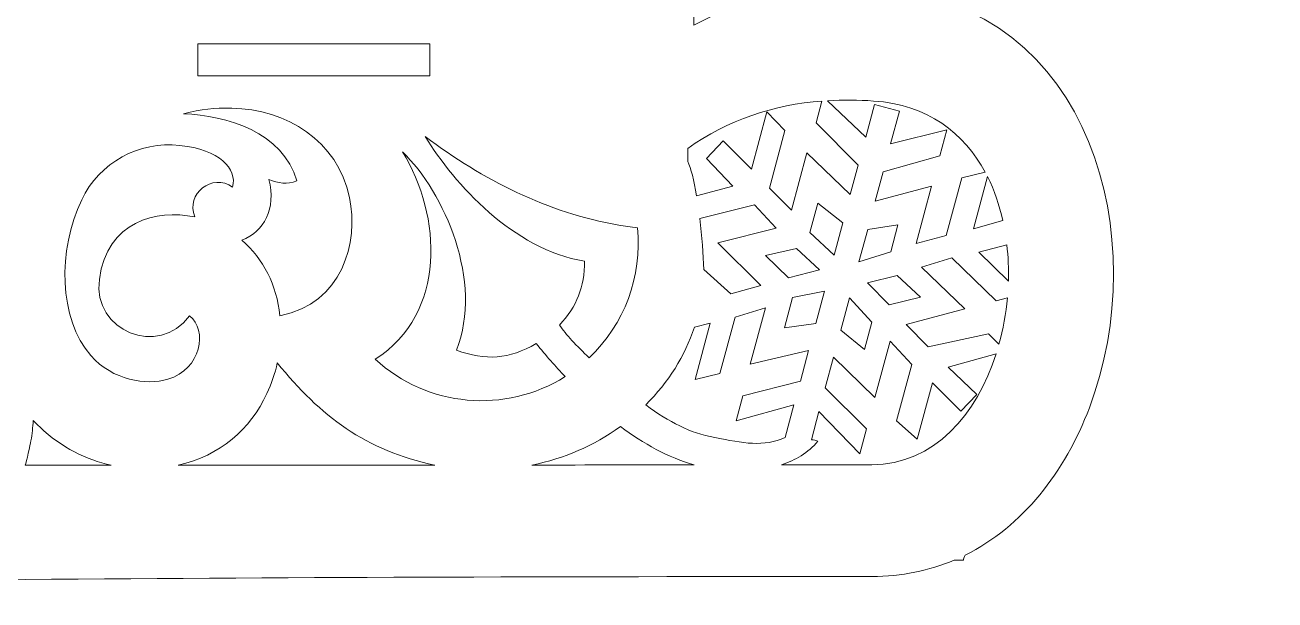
# Model space of a CAD drawing. Header units: centimetres. Extents: x -58 to 67, y -35 to 41.
# Drawn here: x 41.71 to 65.02, y -35.48 to -24.76 of the extents above; entities that cross this region are included whole.
import ezdxf

# ---------------------------------------------------------------- set-up
doc = ezdxf.new("R2010")
doc.units = ezdxf.units.CM
doc.header["$MEASUREMENT"] = 0
doc.layers.add('layer 1', color=7, linetype='Continuous')

msp = doc.modelspace()

# ---------------------------------------------------------------- linework, layer by layer
at = {"layer": 'layer 1', "color": 142, "lineweight": 9}
for points, knots in [([(5.43129, -12.08529), (5.43129, -12.08529), (5.43129, -12.94904), (5.43129, -12.94904), (5.43129, -12.94904), (4.04883, -14.26487), (3.24731, -15.58398), (2.91299, -16.99437), (2.91299, -16.99437), (2.4477, -18.95741), (2.90592, -20.98047), (3.97769, -23.32734), (3.97769, -23.32734), (4.09787, -23.59049), (4.18625, -23.834), (4.24671, -24.05844), (4.24671, -24.05844), (4.24671, -24.05844), (3.93897, -24.45935), (3.93897, -24.45935), (3.93897, -24.45935), (3.93897, -24.45935), (3.58428, -24.51251), (3.58428, -24.51251), (3.58428, -24.51251), (3.58428, -24.51251), (3.91095, -24.0707), (3.91095, -24.0707), (3.91095, -24.0707), (3.91095, -24.0707), (3.76946, -23.9568), (3.76946, -23.9568), (3.76946, -23.9568), (3.76946, -23.9568), (3.32888, -24.54009), (3.32888, -24.54009), (3.32888, -24.54009), (3.27309, -24.4058), (3.25028, -24.32603), (3.07554, -24.21363), (3.07554, -24.21363), (3.07554, -24.21363), (3.74495, -23.93559), (3.74495, -23.93559), (3.74495, -23.93559), (3.74495, -23.93559), (3.67821, -23.77493), (3.67821, -23.77493), (3.67821, -23.77493), (3.67821, -23.77493), (3.17339, -23.97677), (3.17339, -23.97677), (3.17339, -23.97677), (3.17339, -23.97677), (3.31427, -23.6357), (3.31427, -23.6357), (3.31427, -23.6357), (3.31427, -23.6357), (3.82301, -23.42438), (3.82301, -23.42438), (3.82301, -23.42438), (3.82301, -23.42438), (3.74289, -23.26928), (3.74289, -23.26928), (3.74289, -23.26928), (3.74289, -23.26928), (3.4121, -23.39885), (3.4121, -23.39885), (3.4121, -23.39885), (3.4121, -23.39885), (3.52169, -23.13354), (3.52169, -23.13354), (3.52169, -23.13354), (3.52169, -23.13354), (3.36062, -23.06702), (3.36062, -23.06702), (3.36062, -23.06702), (3.36062, -23.06702), (3.25103, -23.33229), (3.25103, -23.33229), (3.25103, -23.33229), (3.25103, -23.33229), (3.10809, -23.00708), (3.10809, -23.00708), (3.10809, -23.00708), (3.10809, -23.00708), (2.94188, -23.06042), (2.94188, -23.06042), (2.94188, -23.06042), (2.94188, -23.06042), (3.1532, -23.56916), (3.1532, -23.56916), (3.1532, -23.56916), (3.1532, -23.56916), (3.01232, -23.91024), (3.01232, -23.91024), (3.01232, -23.91024), (3.01232, -23.91024), (2.79708, -23.41098), (2.79708, -23.41098), (2.79708, -23.41098), (2.79708, -23.41098), (2.63643, -23.4777), (2.63643, -23.4777), (2.63643, -23.4777), (2.63643, -23.4777), (2.91447, -24.14711), (2.91447, -24.14711), (2.91447, -24.14711), (2.91447, -24.14711), (2.88213, -24.14484), (2.88213, -24.14484), (2.88213, -24.14484), (2.7543, -24.11423), (2.62845, -24.13248), (2.5046, -24.19964), (2.5046, -24.19964), (2.5046, -24.19964), (2.59461, -23.47152), (2.59461, -23.47152), (2.59461, -23.47152), (2.59461, -23.47152), (2.41398, -23.45237), (2.41398, -23.45237), (2.41398, -23.45237), (2.41398, -23.45237), (2.34311, -23.99984), (2.34311, -23.99984), (2.34311, -23.99984), (2.34311, -23.99984), (2.11985, -23.70797), (2.11985, -23.70797), (2.11985, -23.70797), (2.11985, -23.70797), (2.20019, -23.16443), (2.20019, -23.16443), (2.20019, -23.16443), (2.20019, -23.16443), (2.02346, -23.13579), (2.02346, -23.13579), (2.02346, -23.13579), (2.02346, -23.13579), (1.97177, -23.50263), (1.97177, -23.50263), (1.97177, -23.50263), (1.97177, -23.50263), (1.7897, -23.27214), (1.7897, -23.27214), (1.7897, -23.27214), (1.7897, -23.27214), (1.65519, -23.38295), (1.65519, -23.38295), (1.65519, -23.38295), (1.65519, -23.38295), (1.82778, -23.60951), (1.82778, -23.60951), (1.82778, -23.60951), (1.82778, -23.60951), (1.46096, -23.55783), (1.46096, -23.55783), (1.46096, -23.55783), (1.46096, -23.55783), (1.45128, -23.74236), (1.45128, -23.74236), (1.45128, -23.74236), (1.45128, -23.74236), (1.97588, -23.81486), (1.97588, -23.81486), (1.97588, -23.81486), (1.97588, -23.81486), (2.21253, -24.10118), (2.21253, -24.10118), (2.21253, -24.10118), (2.21253, -24.10118), (1.66118, -24.03978), (1.66118, -24.03978), (1.66118, -24.03978), (1.66118, -24.03978), (1.64591, -24.21095), (1.64591, -24.21095), (1.64591, -24.21095), (1.64591, -24.21095), (2.36063, -24.30651), (2.36063, -24.30651), (2.36063, -24.30651), (2.33448, -24.36977), (2.27367, -24.38355), (2.24447, -24.48036), (2.24447, -24.48036), (2.24447, -24.48036), (2.20409, -24.6855), (2.20409, -24.6855), (2.20409, -24.6855), (2.20409, -24.6855), (1.63026, -24.24885), (1.63026, -24.24885), (1.63026, -24.24885), (1.63026, -24.24885), (1.51637, -24.39035), (1.51637, -24.39035), (1.51637, -24.39035), (1.51637, -24.39035), (1.95425, -24.72648), (1.95425, -24.72648), (1.95425, -24.72648), (1.95425, -24.72648), (1.58063, -24.7718), (1.58063, -24.7718), (1.58063, -24.7718), (1.58063, -24.7718), (1.16169, -24.44348), (1.16169, -24.44348), (1.16169, -24.44348), (1.16169, -24.44348), (1.0383, -24.58106), (1.0383, -24.58106), (1.0383, -24.58106), (1.0383, -24.58106), (1.33077, -24.81278), (1.33077, -24.81278), (1.33077, -24.81278), (1.33077, -24.81278), (1.05251, -24.84201), (1.05251, -24.84201), (1.05251, -24.84201), (1.05251, -24.84201), (1.06571, -25.02492), (1.06571, -25.02492), (1.06571, -25.02492), (1.06571, -25.02492), (1.35735, -24.99014), (1.35735, -24.99014), (1.35735, -24.99014), (1.35735, -24.99014), (1.13901, -25.27703), (1.13901, -25.27703), (1.13901, -25.27703), (1.13901, -25.27703), (1.28444, -25.38146), (1.28444, -25.38146), (1.28444, -25.38146), (1.28444, -25.38146), (1.60718, -24.94913), (1.60718, -24.94913), (1.60718, -24.94913), (1.60718, -24.94913), (1.97133, -24.89991), (1.97133, -24.89991), (1.97133, -24.89991), (1.97133, -24.89991), (1.63521, -25.33779), (1.63521, -25.33779), (1.63521, -25.33779), (1.63521, -25.33779), (1.78061, -25.44222), (1.78061, -25.44222), (1.78061, -25.44222), (1.78061, -25.44222), (2.2323, -24.88569), (2.2323, -24.88569), (2.2323, -24.88569), (2.27267, -25.02068), (2.35526, -25.12503), (2.48007, -25.19879), (2.48007, -25.19879), (2.48007, -25.19879), (1.81068, -25.47683), (1.81068, -25.47683), (1.81068, -25.47683), (1.81068, -25.47683), (1.88133, -25.628), (1.88133, -25.628), (1.88133, -25.628), (1.88133, -25.628), (2.38616, -25.42616), (2.38616, -25.42616), (2.38616, -25.42616), (2.38616, -25.42616), (2.24526, -25.76726), (2.24526, -25.76726), (2.24526, -25.76726), (2.24526, -25.76726), (1.73784, -25.97541), (1.73784, -25.97541), (1.73784, -25.97541), (1.73784, -25.97541), (1.81013, -26.13731), (1.81013, -26.13731), (1.81013, -26.13731), (1.6784, -26.08113), (1.55586, -26.00988), (1.44662, -25.92353), (1.44662, -25.92353), (1.06373, -25.62093), (0.85829, -25.06415), (1.06811, -24.23106), (1.06811, -24.23106), (1.49372, -22.54124), (0.97635, -20.85405), (-0.15877, -19.61165), (-0.15877, -19.61165), (-1.18989, -18.48308), (-2.7636, -17.70882), (-4.31565, -17.92349), (-4.31565, -17.92349), (-7.79668, -18.40493), (-9.24429, -21.31622), (-8.83914, -24.61244), (-8.83914, -24.61244), (-8.76762, -25.19432), (-8.63895, -25.79058), (-8.45581, -26.38944), (-8.45581, -26.38944), (-9.32287, -26.54199), (-10.1245, -27.08285), (-10.44303, -28.05039), (-10.44303, -28.05039), (-10.61991, -28.59135), (-10.55085, -29.34086), (-10.05697, -29.82942), (-10.05697, -29.82942), (-9.64831, -30.1788), (-9.14467, -30.21098), (-8.74972, -29.82942), (-8.74972, -29.82942), (-8.31081, -29.37609), (-8.66104, -28.59135), (-9.27132, -28.66839), (-9.27132, -28.66839), (-9.4074, -28.20701), (-9.09997, -27.97131), (-8.66506, -27.92906), (-8.66506, -27.92906), (-8.29837, -27.8979), (-7.84024, -28.16391), (-7.35043, -28.92669), (-7.35043, -28.92669), (-7.28625, -29.03841), (-7.22029, -29.1482), (-7.15305, -29.25807), (-7.15305, -29.25807), (-5.47218, -31.97264), (-2.89687, -33.564), (1.50071, -34.44005), (1.50071, -34.44005), (6.08923, -35.35413), (12.73891, -35.48289), (22.63237, -35.33481), (22.63237, -35.33481), (37.79445, -35.10788), (45.40599, -35.04468), (57.49909, -35.04468), (57.49909, -35.04468), (58.05835, -35.04468), (58.57047, -34.93656), (59.03277, -34.74155), (59.03277, -34.74155), (59.03277, -34.74155), (59.2081, -34.74192), (59.2081, -34.74192), (59.2081, -34.74192), (59.2081, -34.71803), (59.21893, -34.68593), (59.23942, -34.64684), (59.23942, -34.64684), (60.31494, -34.11563), (61.09996, -33.10052), (61.557, -31.89684), (61.557, -31.89684), (62.73894, -28.78406), (61.63878, -24.37314), (57.65487, -24.10205), (57.65487, -24.10205), (55.90507, -23.98299), (55.02882, -24.33045), (54.1813, -24.76259), (54.1813, -24.76259), (54.1813, -24.76259), (54.1813, -16.79024), (54.1813, -16.79024), (54.1813, -16.79024), (56.40298, -16.85825), (58.86766, -15.24398), (59.72997, -13.41866), (59.72997, -13.41866), (60.58512, -11.60844), (60.47256, -9.15066), (59.92959, -7.20984), (59.92959, -7.20984), (60.16689, -7.28477), (60.41587, -7.32509), (60.66915, -7.33368), (60.66915, -7.33368), (62.16928, -7.44525), (63.40029, -6.52644), (64.03438, -5.27574), (64.03438, -5.27574), (65.01763, -3.33641), (64.22623, -0.49721), (62.7085, 0.88036), (62.7085, 0.88036), (62.63077, 0.94921), (62.55208, 1.01245), (62.47212, 1.07193), (62.47212, 1.07193), (62.21142, 1.29019), (61.92664, 1.48051), (61.62316, 1.62787), (61.62316, 1.62787), (60.09532, 2.38081), (58.03099, 2.25483), (56.40118, 1.26771), (56.40118, 1.26771), (54.77173, 0.28117), (53.58118, -1.56915), (52.90281, -3.28952), (52.90281, -3.28952), (52.2256, -5.00778), (52.06923, -6.60146), (51.70762, -7.84485), (51.70762, -7.84485), (51.34459, -9.09096), (50.78643, -9.9842), (50.14068, -10.47411), (50.14068, -10.47411), (49.60087, -10.8938), (49.00575, -11.02071), (48.56623, -10.7057), (48.56623, -10.7057), (48.56623, -10.7057), (48.56635, -10.70547), (48.56635, -10.70547), (48.56635, -10.70547), (49.02655, -9.84258), (48.43813, -9.26309), (47.85469, -9.32193), (47.85469, -9.32193), (45.61288, -9.08865), (42.26947, -15.314), (40.05972, -16.62534), (40.05972, -16.62534), (37.83157, -17.94761), (36.92578, -18.08474), (34.78605, -17.03997), (34.78605, -17.03997), (35.83774, -17.30678), (37.405, -17.14028), (37.74405, -15.98343), (37.74405, -15.98343), (37.46658, -15.89805), (37.20087, -15.87084), (36.9123, -15.89805), (36.9123, -15.89805), (37.4302, -15.37887), (37.64371, -14.63798), (37.38213, -13.98246), (37.38213, -13.98246), (37.19413, -13.51137), (36.94266, -13.40523), (36.63018, -13.2968), (36.63018, -13.2968), (35.50251, -12.90552), (35.13856, -14.61423), (36.34393, -14.63078), (36.34393, -14.63078), (36.3715, -15.0833), (36.04594, -15.47069), (35.55096, -15.69801), (35.55096, -15.69801), (34.96677, -15.97491), (34.15381, -16.02294), (33.18892, -15.78333), (33.18892, -15.78333), (32.22643, -15.54378), (31.11781, -15.01017), (29.71542, -14.81009), (29.71542, -14.81009), (28.49005, -14.63547), (27.04105, -14.70837), (25.82107, -15.26156), (25.82107, -15.26156), (25.82107, -15.26156), (25.82052, -15.26174), (25.82052, -15.26174), (25.82052, -15.26174), (24.59784, -15.65828), (22.05303, -16.98702), (20.31132, -16.63922), (20.31132, -16.63922), (18.24535, -16.22199), (15.79969, -14.80928), (14.47755, -11.95217), (14.47755, -11.95217), (15.3144, -13.1127), (16.98903, -14.28486), (18.20086, -13.43106), (18.20086, -13.43106), (17.99146, -13.11006), (17.74956, -12.85658), (17.44381, -12.63734), (17.44381, -12.63734), (18.34903, -12.56609), (19.12165, -12.01622), (19.36, -11.14545), (19.36, -11.14545), (19.53129, -10.51964), (19.36329, -10.20029), (19.13677, -9.8267), (19.13677, -9.8267), (18.31927, -8.47842), (16.66449, -9.8562), (17.84284, -10.90055), (17.84284, -10.90055), (17.52709, -11.37114), (16.91182, -11.47623), (16.25046, -11.27865), (16.25046, -11.27865), (15.46339, -11.05401), (14.62378, -10.40814), (13.85209, -9.3485), (13.85209, -9.3485), (13.08274, -8.29097), (12.3919, -6.81827), (11.158, -5.42453), (11.158, -5.42453), (9.92229, -4.02921), (8.15002, -2.70443), (6.24871, -2.37762), (6.24871, -2.37762), (4.34683, -2.05041), (2.31921, -2.71701), (1.10553, -4.02399), (1.10553, -4.02399), (-0.0592, -5.26413), (-0.67417, -6.81101), (-0.14523, -9.23612), (-0.14523, -9.23612), (0.38372, -11.66126), (2.28615, -13.31616), (5.06206, -12.27666), (5.06206, -12.27666), (5.18973, -12.221), (5.31321, -12.1572), (5.43129, -12.08529)], [0, 0, 0, 0, 0.00729927, 0.00729927, 0.00729927, 0.00729927, 0.01459854, 0.01459854, 0.01459854, 0.01459854, 0.02189781, 0.02189781, 0.02189781, 0.02189781, 0.02919708, 0.02919708, 0.02919708, 0.02919708, 0.03649635, 0.03649635, 0.03649635, 0.03649635, 0.04379562, 0.04379562, 0.04379562, 0.04379562, 0.05109489, 0.05109489, 0.05109489, 0.05109489, 0.05839416, 0.05839416, 0.05839416, 0.05839416, 0.06569343, 0.06569343, 0.06569343, 0.06569343, 0.0729927, 0.0729927, 0.0729927, 0.0729927, 0.08029197, 0.08029197, 0.08029197, 0.08029197, 0.08759124, 0.08759124, 0.08759124, 0.08759124, 0.09489051, 0.09489051, 0.09489051, 0.09489051, 0.10218978, 0.10218978, 0.10218978, 0.10218978, 0.10948905, 0.10948905, 0.10948905, 0.10948905, 0.11678832, 0.11678832, 0.11678832, 0.11678832, 0.12408759, 0.12408759, 0.12408759, 0.12408759, 0.13138686, 0.13138686, 0.13138686, 0.13138686, 0.13868613, 0.13868613, 0.13868613, 0.13868613, 0.1459854, 0.1459854, 0.1459854, 0.1459854, 0.15328467, 0.15328467, 0.15328467, 0.15328467, 0.16058394, 0.16058394, 0.16058394, 0.16058394, 0.16788321, 0.16788321, 0.16788321, 0.16788321, 0.17518248, 0.17518248, 0.17518248, 0.17518248, 0.18248175, 0.18248175, 0.18248175, 0.18248175, 0.18978102, 0.18978102, 0.18978102, 0.18978102, 0.19708029, 0.19708029, 0.19708029, 0.19708029, 0.20437956, 0.20437956, 0.20437956, 0.20437956, 0.21167883, 0.21167883, 0.21167883, 0.21167883, 0.2189781, 0.2189781, 0.2189781, 0.2189781, 0.22627737, 0.22627737, 0.22627737, 0.22627737, 0.23357664, 0.23357664, 0.23357664, 0.23357664, 0.24087591, 0.24087591, 0.24087591, 0.24087591, 0.24817518, 0.24817518, 0.24817518, 0.24817518, 0.25547445, 0.25547445, 0.25547445, 0.25547445, 0.26277372, 0.26277372, 0.26277372, 0.26277372, 0.27007299, 0.27007299, 0.27007299, 0.27007299, 0.27737226, 0.27737226, 0.27737226, 0.27737226, 0.28467153, 0.28467153, 0.28467153, 0.28467153, 0.2919708, 0.2919708, 0.2919708, 0.2919708, 0.29927007, 0.29927007, 0.29927007, 0.29927007, 0.30656934, 0.30656934, 0.30656934, 0.30656934, 0.31386861, 0.31386861, 0.31386861, 0.31386861, 0.32116788, 0.32116788, 0.32116788, 0.32116788, 0.32846715, 0.32846715, 0.32846715, 0.32846715, 0.33576642, 0.33576642, 0.33576642, 0.33576642, 0.34306569, 0.34306569, 0.34306569, 0.34306569, 0.35036496, 0.35036496, 0.35036496, 0.35036496, 0.35766423, 0.35766423, 0.35766423, 0.35766423, 0.3649635, 0.3649635, 0.3649635, 0.3649635, 0.37226277, 0.37226277, 0.37226277, 0.37226277, 0.37956204, 0.37956204, 0.37956204, 0.37956204, 0.38686131, 0.38686131, 0.38686131, 0.38686131, 0.39416058, 0.39416058, 0.39416058, 0.39416058, 0.40145985, 0.40145985, 0.40145985, 0.40145985, 0.40875912, 0.40875912, 0.40875912, 0.40875912, 0.41605839, 0.41605839, 0.41605839, 0.41605839, 0.42335766, 0.42335766, 0.42335766, 0.42335766, 0.43065693, 0.43065693, 0.43065693, 0.43065693, 0.4379562, 0.4379562, 0.4379562, 0.4379562, 0.44525547, 0.44525547, 0.44525547, 0.44525547, 0.45255474, 0.45255474, 0.45255474, 0.45255474, 0.45985401, 0.45985401, 0.45985401, 0.45985401, 0.46715328, 0.46715328, 0.46715328, 0.46715328, 0.47445255, 0.47445255, 0.47445255, 0.47445255, 0.48175182, 0.48175182, 0.48175182, 0.48175182, 0.48905109, 0.48905109, 0.48905109, 0.48905109, 0.49635036, 0.49635036, 0.49635036, 0.49635036, 0.50364964, 0.50364964, 0.50364964, 0.50364964, 0.51094891, 0.51094891, 0.51094891, 0.51094891, 0.51824818, 0.51824818, 0.51824818, 0.51824818, 0.52554745, 0.52554745, 0.52554745, 0.52554745, 0.53284672, 0.53284672, 0.53284672, 0.53284672, 0.54014599, 0.54014599, 0.54014599, 0.54014599, 0.54744526, 0.54744526, 0.54744526, 0.54744526, 0.55474453, 0.55474453, 0.55474453, 0.55474453, 0.5620438, 0.5620438, 0.5620438, 0.5620438, 0.56934307, 0.56934307, 0.56934307, 0.56934307, 0.57664234, 0.57664234, 0.57664234, 0.57664234, 0.58394161, 0.58394161, 0.58394161, 0.58394161, 0.59124088, 0.59124088, 0.59124088, 0.59124088, 0.59854015, 0.59854015, 0.59854015, 0.59854015, 0.60583942, 0.60583942, 0.60583942, 0.60583942, 0.61313869, 0.61313869, 0.61313869, 0.61313869, 0.62043796, 0.62043796, 0.62043796, 0.62043796, 0.62773723, 0.62773723, 0.62773723, 0.62773723, 0.6350365, 0.6350365, 0.6350365, 0.6350365, 0.64233577, 0.64233577, 0.64233577, 0.64233577, 0.64963504, 0.64963504, 0.64963504, 0.64963504, 0.65693431, 0.65693431, 0.65693431, 0.65693431, 0.66423358, 0.66423358, 0.66423358, 0.66423358, 0.67153285, 0.67153285, 0.67153285, 0.67153285, 0.67883212, 0.67883212, 0.67883212, 0.67883212, 0.68613139, 0.68613139, 0.68613139, 0.68613139, 0.69343066, 0.69343066, 0.69343066, 0.69343066, 0.70072993, 0.70072993, 0.70072993, 0.70072993, 0.7080292, 0.7080292, 0.7080292, 0.7080292, 0.71532847, 0.71532847, 0.71532847, 0.71532847, 0.72262774, 0.72262774, 0.72262774, 0.72262774, 0.72992701, 0.72992701, 0.72992701, 0.72992701, 0.73722628, 0.73722628, 0.73722628, 0.73722628, 0.74452555, 0.74452555, 0.74452555, 0.74452555, 0.75182482, 0.75182482, 0.75182482, 0.75182482, 0.75912409, 0.75912409, 0.75912409, 0.75912409, 0.76642336, 0.76642336, 0.76642336, 0.76642336, 0.77372263, 0.77372263, 0.77372263, 0.77372263, 0.7810219, 0.7810219, 0.7810219, 0.7810219, 0.78832117, 0.78832117, 0.78832117, 0.78832117, 0.79562044, 0.79562044, 0.79562044, 0.79562044, 0.80291971, 0.80291971, 0.80291971, 0.80291971, 0.81021898, 0.81021898, 0.81021898, 0.81021898, 0.81751825, 0.81751825, 0.81751825, 0.81751825, 0.82481752, 0.82481752, 0.82481752, 0.82481752, 0.83211679, 0.83211679, 0.83211679, 0.83211679, 0.83941606, 0.83941606, 0.83941606, 0.83941606, 0.84671533, 0.84671533, 0.84671533, 0.84671533, 0.8540146, 0.8540146, 0.8540146, 0.8540146, 0.86131387, 0.86131387, 0.86131387, 0.86131387, 0.86861314, 0.86861314, 0.86861314, 0.86861314, 0.87591241, 0.87591241, 0.87591241, 0.87591241, 0.88321168, 0.88321168, 0.88321168, 0.88321168, 0.89051095, 0.89051095, 0.89051095, 0.89051095, 0.89781022, 0.89781022, 0.89781022, 0.89781022, 0.90510949, 0.90510949, 0.90510949, 0.90510949, 0.91240876, 0.91240876, 0.91240876, 0.91240876, 0.91970803, 0.91970803, 0.91970803, 0.91970803, 0.9270073, 0.9270073, 0.9270073, 0.9270073, 0.93430657, 0.93430657, 0.93430657, 0.93430657, 0.94160584, 0.94160584, 0.94160584, 0.94160584, 0.94890511, 0.94890511, 0.94890511, 0.94890511, 0.95620438, 0.95620438, 0.95620438, 0.95620438, 0.96350365, 0.96350365, 0.96350365, 0.96350365, 0.97080292, 0.97080292, 0.97080292, 0.97080292, 0.97810219, 0.97810219, 0.97810219, 0.97810219, 0.98540146, 0.98540146, 0.98540146, 0.98540146, 1, 1, 1, 1]), ([(49.25857, -25.11017), (49.25857, -25.11017), (48.72921, -25.11017), (48.72921, -25.11017), (48.72921, -25.11017), (48.72921, -25.11017), (44.93584, -25.11017), (44.93584, -25.11017), (44.93584, -25.11017), (44.93584, -25.11017), (44.93584, -25.71017), (44.93584, -25.71017), (44.93584, -25.71017), (44.93584, -25.71017), (49.25857, -25.71017), (49.25857, -25.71017), (49.25857, -25.71017), (49.25857, -25.71017), (49.25857, -25.11017), (49.25857, -25.11017)], [0, 0, 0, 0, 0.16666667, 0.16666667, 0.16666667, 0.16666667, 0.33333333, 0.33333333, 0.33333333, 0.33333333, 0.5, 0.5, 0.5, 0.5, 0.66666667, 0.66666667, 0.66666667, 0.66666667, 1, 1, 1, 1]), ([(45.56602, -26.31017), (45.23656, -26.31017), (44.99997, -26.32935), (44.66898, -26.41809), (44.66898, -26.41809), (45.45945, -26.44437), (46.52752, -26.75816), (46.77723, -27.6702), (46.77723, -27.6702), (46.59199, -27.73253), (46.43671, -27.72017), (46.25923, -27.63981), (46.25923, -27.63981), (46.39026, -28.18754), (46.17873, -28.6121), (45.75355, -28.77494), (45.75355, -28.77494), (46.16109, -29.12552), (46.39914, -29.60574), (46.46508, -30.18212), (46.46508, -30.18212), (47.63377, -29.95436), (47.93403, -28.81715), (47.76066, -27.97575), (47.76066, -27.97575), (47.54026, -26.91602), (46.58145, -26.33721), (45.56602, -26.31017)], [0, 0, 0, 0, 0.125, 0.125, 0.125, 0.125, 0.25, 0.25, 0.25, 0.25, 0.375, 0.375, 0.375, 0.375, 0.5, 0.5, 0.5, 0.5, 0.625, 0.625, 0.625, 0.625, 0.75, 0.75, 0.75, 0.75, 1, 1, 1, 1]), ([(54.06733, -27.30821), (54.06733, -27.30821), (54.06733, -27.06381), (54.06733, -27.06381), (54.06733, -27.06381), (54.80634, -26.53122), (55.68318, -26.24721), (56.57004, -26.17974), (56.57004, -26.17974), (56.57004, -26.17974), (56.46208, -26.58269), (56.46208, -26.58269), (56.46208, -26.58269), (56.46208, -26.58269), (57.24556, -27.37748), (57.24556, -27.37748), (57.24556, -27.37748), (57.24556, -27.37748), (57.09936, -27.92316), (57.09936, -27.92316), (57.09936, -27.92316), (57.09936, -27.92316), (56.29024, -27.14318), (56.29024, -27.14318), (56.29024, -27.14318), (56.29024, -27.14318), (56.00323, -28.21437), (56.00323, -28.21437), (56.00323, -28.21437), (56.00323, -28.21437), (55.59397, -27.80145), (55.59397, -27.80145), (55.59397, -27.80145), (55.59397, -27.80145), (55.88098, -26.73026), (55.88098, -26.73026), (55.88098, -26.73026), (55.88098, -26.73026), (55.54173, -26.37942), (55.54173, -26.37942), (55.54173, -26.37942), (55.54173, -26.37942), (55.25473, -27.45062), (55.25473, -27.45062), (55.25473, -27.45062), (55.25473, -27.45062), (54.72564, -26.91894), (54.72564, -26.91894), (54.72564, -26.91894), (54.72564, -26.91894), (54.42064, -27.24881), (54.42064, -27.24881), (54.42064, -27.24881), (54.42064, -27.24881), (54.9093, -27.76965), (54.9093, -27.76965), (54.9093, -27.76965), (54.9093, -27.76965), (54.23212, -27.94449), (54.23212, -27.94449), (54.23212, -27.94449), (54.18562, -27.6602), (54.12966, -27.42357), (54.06733, -27.30821)], [0, 0, 0, 0, 0.05882353, 0.05882353, 0.05882353, 0.05882353, 0.11764706, 0.11764706, 0.11764706, 0.11764706, 0.17647059, 0.17647059, 0.17647059, 0.17647059, 0.23529412, 0.23529412, 0.23529412, 0.23529412, 0.29411765, 0.29411765, 0.29411765, 0.29411765, 0.35294118, 0.35294118, 0.35294118, 0.35294118, 0.41176471, 0.41176471, 0.41176471, 0.41176471, 0.47058824, 0.47058824, 0.47058824, 0.47058824, 0.52941176, 0.52941176, 0.52941176, 0.52941176, 0.58823529, 0.58823529, 0.58823529, 0.58823529, 0.64705882, 0.64705882, 0.64705882, 0.64705882, 0.70588235, 0.70588235, 0.70588235, 0.70588235, 0.76470588, 0.76470588, 0.76470588, 0.76470588, 0.82352941, 0.82352941, 0.82352941, 0.82352941, 0.88235294, 0.88235294, 0.88235294, 0.88235294, 1, 1, 1, 1]), ([(58.0137, -26.37021), (58.0137, -26.37021), (57.85125, -26.97654), (57.85125, -26.97654), (57.85125, -26.97654), (57.85125, -26.97654), (58.89613, -26.71493), (58.89613, -26.71493), (58.89613, -26.71493), (58.89613, -26.71493), (58.76616, -27.2), (58.76616, -27.2), (58.76616, -27.2), (58.76616, -27.2), (57.71044, -27.50205), (57.71044, -27.50205), (57.71044, -27.50205), (57.71044, -27.50205), (57.56424, -28.04771), (57.56424, -28.04771), (57.56424, -28.04771), (57.56424, -28.04771), (58.61455, -27.76593), (58.61455, -27.76593), (58.61455, -27.76593), (58.61455, -27.76593), (58.32754, -28.83711), (58.32754, -28.83711), (58.32754, -28.83711), (58.32754, -28.83711), (58.88841, -28.68413), (58.88841, -28.68413), (58.88841, -28.68413), (58.88841, -28.68413), (59.17542, -27.61293), (59.17542, -27.61293), (59.17542, -27.61293), (59.17542, -27.61293), (59.61526, -27.50643), (59.61526, -27.50643), (59.61526, -27.50643), (59.22159, -26.77734), (58.53886, -26.24735), (57.53202, -26.17884), (57.53202, -26.17884), (57.24993, -26.15966), (56.96166, -26.15577), (56.67135, -26.17292), (56.67135, -26.17292), (56.67135, -26.17292), (57.38637, -26.852), (57.38637, -26.852), (57.38637, -26.852), (57.38637, -26.852), (57.54882, -26.24564), (57.54882, -26.24564), (57.54882, -26.24564), (57.54882, -26.24564), (58.0137, -26.37021), (58.0137, -26.37021)], [0, 0, 0, 0, 0.0625, 0.0625, 0.0625, 0.0625, 0.125, 0.125, 0.125, 0.125, 0.1875, 0.1875, 0.1875, 0.1875, 0.25, 0.25, 0.25, 0.25, 0.3125, 0.3125, 0.3125, 0.3125, 0.375, 0.375, 0.375, 0.375, 0.4375, 0.4375, 0.4375, 0.4375, 0.5, 0.5, 0.5, 0.5, 0.5625, 0.5625, 0.5625, 0.5625, 0.625, 0.625, 0.625, 0.625, 0.6875, 0.6875, 0.6875, 0.6875, 0.75, 0.75, 0.75, 0.75, 0.8125, 0.8125, 0.8125, 0.8125, 0.875, 0.875, 0.875, 0.875, 1, 1, 1, 1]), ([(42.76869, -28.0221), (43.09713, -27.32544), (43.83372, -26.91957), (44.59882, -27.00603), (44.59882, -27.00603), (45.3382, -27.0864), (45.67104, -27.43835), (45.58227, -27.78254), (45.58227, -27.78254), (45.20302, -27.5151), (44.70358, -27.90567), (44.87485, -28.3385), (44.87485, -28.3385), (44.15451, -28.20039), (43.24803, -28.41288), (43.09686, -29.50559), (43.09686, -29.50559), (42.96631, -30.46758), (44.20564, -30.96687), (44.77785, -30.18626), (44.77785, -30.18626), (45.12375, -30.4416), (44.99859, -31.18631), (44.37487, -31.36721), (44.37487, -31.36721), (43.97608, -31.48421), (43.34089, -31.38786), (42.94, -30.92669), (42.94, -30.92669), (42.33238, -30.23463), (42.3204, -28.961), (42.76869, -28.0221)], [0, 0, 0, 0, 0.11111111, 0.11111111, 0.11111111, 0.11111111, 0.22222222, 0.22222222, 0.22222222, 0.22222222, 0.33333333, 0.33333333, 0.33333333, 0.33333333, 0.44444444, 0.44444444, 0.44444444, 0.44444444, 0.55555556, 0.55555556, 0.55555556, 0.55555556, 0.66666667, 0.66666667, 0.66666667, 0.66666667, 0.77777778, 0.77777778, 0.77777778, 0.77777778, 1, 1, 1, 1]), ([(52.7802, -28.49304), (52.7802, -28.49304), (52.78005, -28.49301), (52.78005, -28.49301), (52.78005, -28.49301), (51.4579, -28.26518), (50.24343, -27.64589), (49.17393, -26.84267), (49.17393, -26.84267), (49.71979, -27.73253), (50.81059, -28.94396), (52.14282, -29.16552), (52.14282, -29.16552), (52.14282, -29.64879), (52.00141, -30.00488), (51.67692, -30.35886), (51.67692, -30.35886), (51.79402, -30.52991), (51.99576, -30.74531), (52.23154, -30.96687), (52.23154, -30.96687), (52.88836, -30.34497), (53.22115, -29.44734), (53.12835, -28.54358), (53.12835, -28.54358), (53.0115, -28.52979), (52.89544, -28.51289), (52.7802, -28.49304)], [0, 0, 0, 0, 0.125, 0.125, 0.125, 0.125, 0.25, 0.25, 0.25, 0.25, 0.375, 0.375, 0.375, 0.375, 0.5, 0.5, 0.5, 0.5, 0.625, 0.625, 0.625, 0.625, 0.75, 0.75, 0.75, 0.75, 1, 1, 1, 1]), ([(48.24052, -30.99314), (49.57894, -30.13577), (49.48195, -28.31843), (48.7488, -27.12452), (48.7488, -27.12452), (49.53663, -27.89744), (50.26003, -29.54012), (49.75441, -30.82413), (49.75441, -30.82413), (50.30439, -31.02716), (50.7337, -30.99314), (51.24348, -30.70305), (51.24348, -30.70305), (51.42511, -30.92669), (51.60468, -31.12814), (51.78163, -31.31727), (51.78163, -31.31727), (50.66299, -32.02163), (49.21209, -31.88663), (48.24052, -30.99314)], [0, 0, 0, 0, 0.16666667, 0.16666667, 0.16666667, 0.16666667, 0.33333333, 0.33333333, 0.33333333, 0.33333333, 0.5, 0.5, 0.5, 0.5, 0.66666667, 0.66666667, 0.66666667, 0.66666667, 1, 1, 1, 1]), ([(59.65831, -27.58929), (59.65831, -27.58929), (59.39806, -28.56072), (59.39806, -28.56072), (59.39806, -28.56072), (59.39806, -28.56072), (59.94163, -28.4052), (59.94163, -28.4052), (59.94163, -28.4052), (59.87869, -28.12326), (59.78773, -27.84798), (59.65831, -27.58929)], [0, 0, 0, 0, 0.25, 0.25, 0.25, 0.25, 0.5, 0.5, 0.5, 0.5, 1, 1, 1, 1]), ([(54.36829, -29.32112), (54.36829, -29.32112), (54.87057, -29.77385), (54.87057, -29.77385), (54.87057, -29.77385), (54.87057, -29.77385), (55.43143, -29.62085), (55.43143, -29.62085), (55.43143, -29.62085), (55.43143, -29.62085), (54.62772, -28.82064), (54.62772, -28.82064), (54.62772, -28.82064), (54.62772, -28.82064), (55.71844, -28.54965), (55.71844, -28.54965), (55.71844, -28.54965), (55.71844, -28.54965), (55.3146, -28.11651), (55.3146, -28.11651), (55.3146, -28.11651), (55.3146, -28.11651), (54.29107, -28.36901), (54.29107, -28.36901), (54.29107, -28.36901), (54.3303, -28.70106), (54.35728, -29.04773), (54.36829, -29.32112)], [0, 0, 0, 0, 0.125, 0.125, 0.125, 0.125, 0.25, 0.25, 0.25, 0.25, 0.375, 0.375, 0.375, 0.375, 0.5, 0.5, 0.5, 0.5, 0.625, 0.625, 0.625, 0.625, 0.75, 0.75, 0.75, 0.75, 1, 1, 1, 1]), ([(56.49265, -28.08554), (56.49265, -28.08554), (56.34645, -28.63125), (56.34645, -28.63125), (56.34645, -28.63125), (56.34645, -28.63125), (56.79612, -29.05502), (56.79612, -29.05502), (56.79612, -29.05502), (56.79612, -29.05502), (56.95858, -28.4487), (56.95858, -28.4487), (56.95858, -28.4487), (56.95858, -28.4487), (56.49265, -28.08554), (56.49265, -28.08554)], [0, 0, 0, 0, 0.2, 0.2, 0.2, 0.2, 0.4, 0.4, 0.4, 0.4, 0.6, 0.6, 0.6, 0.6, 1, 1, 1, 1]), ([(57.42345, -28.57323), (57.42345, -28.57323), (57.26098, -29.17956), (57.26098, -29.17956), (57.26098, -29.17956), (57.26098, -29.17956), (57.85288, -28.99158), (57.85288, -28.99158), (57.85288, -28.99158), (57.85288, -28.99158), (57.98827, -28.48626), (57.98827, -28.48626), (57.98827, -28.48626), (57.98827, -28.48626), (57.42345, -28.57323), (57.42345, -28.57323)], [0, 0, 0, 0, 0.2, 0.2, 0.2, 0.2, 0.4, 0.4, 0.4, 0.4, 0.6, 0.6, 0.6, 0.6, 1, 1, 1, 1]), ([(60.0177, -28.85805), (60.0177, -28.85805), (59.49726, -28.99889), (59.49726, -28.99889), (59.49726, -28.99889), (59.49726, -28.99889), (60.04651, -29.53817), (60.04651, -29.53817), (60.04651, -29.53817), (60.05295, -29.31044), (60.04356, -29.08253), (60.0177, -28.85805)], [0, 0, 0, 0, 0.25, 0.25, 0.25, 0.25, 0.5, 0.5, 0.5, 0.5, 1, 1, 1, 1]), ([(55.51702, -29.05889), (55.51702, -29.05889), (55.94649, -29.47725), (55.94649, -29.47725), (55.94649, -29.47725), (55.94649, -29.47725), (56.52757, -29.32964), (56.52757, -29.32964), (56.52757, -29.32964), (56.52757, -29.32964), (56.09269, -28.93152), (56.09269, -28.93152), (56.09269, -28.93152), (56.09269, -28.93152), (55.51702, -29.05889), (55.51702, -29.05889)], [0, 0, 0, 0, 0.2, 0.2, 0.2, 0.2, 0.4, 0.4, 0.4, 0.4, 0.6, 0.6, 0.6, 0.6, 1, 1, 1, 1]), ([(60.02806, -29.84733), (60.02806, -29.84733), (59.81697, -29.90772), (59.81697, -29.90772), (59.81697, -29.90772), (59.81697, -29.90772), (58.99305, -29.10207), (58.99305, -29.10207), (58.99305, -29.10207), (58.99305, -29.10207), (58.42675, -29.27531), (58.42675, -29.27531), (58.42675, -29.27531), (58.42675, -29.27531), (59.23588, -30.05528), (59.23588, -30.05528), (59.23588, -30.05528), (59.23588, -30.05528), (58.13974, -30.34647), (58.13974, -30.34647), (58.13974, -30.34647), (58.13974, -30.34647), (58.549, -30.75941), (58.549, -30.75941), (58.549, -30.75941), (58.549, -30.75941), (59.67471, -30.51947), (59.67471, -30.51947), (59.67471, -30.51947), (59.67471, -30.51947), (59.87046, -30.71567), (59.87046, -30.71567), (59.87046, -30.71567), (59.94817, -30.43473), (60.00123, -30.14261), (60.02806, -29.84733)], [0, 0, 0, 0, 0.1, 0.1, 0.1, 0.1, 0.2, 0.2, 0.2, 0.2, 0.3, 0.3, 0.3, 0.3, 0.4, 0.4, 0.4, 0.4, 0.5, 0.5, 0.5, 0.5, 0.6, 0.6, 0.6, 0.6, 0.7, 0.7, 0.7, 0.7, 0.8, 0.8, 0.8, 0.8, 1, 1, 1, 1]), ([(57.41688, -29.56791), (57.41688, -29.56791), (57.82612, -29.98086), (57.82612, -29.98086), (57.82612, -29.98086), (57.82612, -29.98086), (58.40721, -29.83328), (58.40721, -29.83328), (58.40721, -29.83328), (58.40721, -29.83328), (57.97236, -29.43513), (57.97236, -29.43513), (57.97236, -29.43513), (57.97236, -29.43513), (57.41688, -29.56791), (57.41688, -29.56791)], [0, 0, 0, 0, 0.2, 0.2, 0.2, 0.2, 0.4, 0.4, 0.4, 0.4, 0.6, 0.6, 0.6, 0.6, 1, 1, 1, 1]), ([(55.8699, -30.40983), (55.8699, -30.40983), (56.45496, -30.32834), (56.45496, -30.32834), (56.45496, -30.32834), (56.45496, -30.32834), (56.61741, -29.72201), (56.61741, -29.72201), (56.61741, -29.72201), (56.61741, -29.72201), (56.02153, -29.84393), (56.02153, -29.84393), (56.02153, -29.84393), (56.02153, -29.84393), (55.8699, -30.40983), (55.8699, -30.40983)], [0, 0, 0, 0, 0.2, 0.2, 0.2, 0.2, 0.4, 0.4, 0.4, 0.4, 0.6, 0.6, 0.6, 0.6, 1, 1, 1, 1]), ([(55.8862, -32.45108), (55.8862, -32.45108), (56.04883, -31.84415), (56.04883, -31.84415), (56.04883, -31.84415), (56.04883, -31.84415), (54.9729, -32.14076), (54.9729, -32.14076), (54.9729, -32.14076), (54.9729, -32.14076), (55.09743, -31.67592), (55.09743, -31.67592), (55.09743, -31.67592), (55.09743, -31.67592), (56.16793, -31.3995), (56.16793, -31.3995), (56.16793, -31.3995), (56.16793, -31.3995), (56.31958, -30.83361), (56.31958, -30.83361), (56.31958, -30.83361), (56.31958, -30.83361), (55.23429, -31.08437), (55.23429, -31.08437), (55.23429, -31.08437), (55.23429, -31.08437), (55.51585, -30.03339), (55.51585, -30.03339), (55.51585, -30.03339), (55.51585, -30.03339), (54.9496, -30.2066), (54.9496, -30.2066), (54.9496, -30.2066), (54.9496, -30.2066), (54.66796, -31.25757), (54.66796, -31.25757), (54.66796, -31.25757), (54.66796, -31.25757), (54.20419, -31.37159), (54.20419, -31.37159), (54.20419, -31.37159), (54.20419, -31.37159), (54.48576, -30.32063), (54.48576, -30.32063), (54.48576, -30.32063), (54.48576, -30.32063), (54.19612, -30.39477), (54.19612, -30.39477), (54.19612, -30.39477), (54.00412, -30.94589), (53.71728, -31.41171), (53.28366, -31.84643), (53.28366, -31.84643), (53.73304, -32.17259), (54.09576, -32.36172), (54.5715, -32.45445), (54.5715, -32.45445), (55.10019, -32.558), (55.48446, -32.63547), (55.8862, -32.45108)], [0, 0, 0, 0, 0.0625, 0.0625, 0.0625, 0.0625, 0.125, 0.125, 0.125, 0.125, 0.1875, 0.1875, 0.1875, 0.1875, 0.25, 0.25, 0.25, 0.25, 0.3125, 0.3125, 0.3125, 0.3125, 0.375, 0.375, 0.375, 0.375, 0.4375, 0.4375, 0.4375, 0.4375, 0.5, 0.5, 0.5, 0.5, 0.5625, 0.5625, 0.5625, 0.5625, 0.625, 0.625, 0.625, 0.625, 0.6875, 0.6875, 0.6875, 0.6875, 0.75, 0.75, 0.75, 0.75, 0.8125, 0.8125, 0.8125, 0.8125, 0.875, 0.875, 0.875, 0.875, 1, 1, 1, 1]), ([(56.91982, -30.45288), (56.91982, -30.45288), (57.36553, -30.81056), (57.36553, -30.81056), (57.36553, -30.81056), (57.36553, -30.81056), (57.50094, -30.3053), (57.50094, -30.3053), (57.50094, -30.3053), (57.50094, -30.3053), (57.08227, -29.84655), (57.08227, -29.84655), (57.08227, -29.84655), (57.08227, -29.84655), (56.91982, -30.45288), (56.91982, -30.45288)], [0, 0, 0, 0, 0.2, 0.2, 0.2, 0.2, 0.4, 0.4, 0.4, 0.4, 0.6, 0.6, 0.6, 0.6, 1, 1, 1, 1]), ([(59.81704, -30.89489), (59.81704, -30.89489), (58.92325, -31.14128), (58.92325, -31.14128), (58.92325, -31.14128), (58.92325, -31.14128), (59.45776, -31.65272), (59.45776, -31.65272), (59.45776, -31.65272), (59.45776, -31.65272), (59.15817, -31.96241), (59.15817, -31.96241), (59.15817, -31.96241), (59.15817, -31.96241), (58.62906, -31.43073), (58.62906, -31.43073), (58.62906, -31.43073), (58.62906, -31.43073), (58.34749, -32.48172), (58.34749, -32.48172), (58.34749, -32.48172), (58.34749, -32.48172), (57.96241, -32.14025), (57.96241, -32.14025), (57.96241, -32.14025), (57.96241, -32.14025), (58.24399, -31.08929), (58.24399, -31.08929), (58.24399, -31.08929), (58.24399, -31.08929), (57.84016, -30.65613), (57.84016, -30.65613), (57.84016, -30.65613), (57.84016, -30.65613), (57.55858, -31.70712), (57.55858, -31.70712), (57.55858, -31.70712), (57.55858, -31.70712), (56.78445, -30.95814), (56.78445, -30.95814), (56.78445, -30.95814), (56.78445, -30.95814), (56.63281, -31.52405), (56.63281, -31.52405), (56.63281, -31.52405), (56.63281, -31.52405), (57.40153, -32.29325), (57.40153, -32.29325), (57.40153, -32.29325), (57.40153, -32.29325), (57.27699, -32.7581), (57.27699, -32.7581), (57.27699, -32.7581), (57.27699, -32.7581), (56.5137, -31.96869), (56.5137, -31.96869), (56.5137, -31.96869), (56.5137, -31.96869), (56.37267, -32.4951), (56.37267, -32.4951), (56.37267, -32.4951), (56.40393, -32.49561), (56.38839, -32.49294), (56.49621, -32.52087), (56.49621, -32.52087), (56.30995, -32.74019), (56.07295, -32.87795), (55.81906, -32.95998), (55.81906, -32.95998), (56.40264, -32.95974), (56.95872, -32.95974), (57.49909, -32.95974), (57.49909, -32.95974), (58.66816, -32.95974), (59.45818, -32.01708), (59.81704, -30.89489)], [0, 0, 0, 0, 0.05, 0.05, 0.05, 0.05, 0.1, 0.1, 0.1, 0.1, 0.15, 0.15, 0.15, 0.15, 0.2, 0.2, 0.2, 0.2, 0.25, 0.25, 0.25, 0.25, 0.3, 0.3, 0.3, 0.3, 0.35, 0.35, 0.35, 0.35, 0.4, 0.4, 0.4, 0.4, 0.45, 0.45, 0.45, 0.45, 0.5, 0.5, 0.5, 0.5, 0.55, 0.55, 0.55, 0.55, 0.6, 0.6, 0.6, 0.6, 0.65, 0.65, 0.65, 0.65, 0.7, 0.7, 0.7, 0.7, 0.75, 0.75, 0.75, 0.75, 0.8, 0.8, 0.8, 0.8, 0.85, 0.85, 0.85, 0.85, 0.9, 0.9, 0.9, 0.9, 1, 1, 1, 1]), ([(46.22104, -31.63518), (46.3068, -31.45137), (46.37272, -31.25813), (46.41451, -31.05962), (46.41451, -31.05962), (47.21893, -32.05977), (48.06301, -32.69406), (49.35507, -32.96765), (49.35507, -32.96765), (49.35507, -32.96765), (44.56839, -32.96765), (44.56839, -32.96765), (44.56839, -32.96765), (45.34647, -32.79455), (45.91453, -32.29935), (46.22104, -31.63518)], [0, 0, 0, 0, 0.2, 0.2, 0.2, 0.2, 0.4, 0.4, 0.4, 0.4, 0.6, 0.6, 0.6, 0.6, 1, 1, 1, 1]), ([(41.98867, -32.96765), (41.98867, -32.96765), (41.71252, -32.96765), (41.71252, -32.96765), (41.71252, -32.96765), (41.74108, -32.91075), (41.80819, -32.5886), (41.82138, -32.51268), (41.82138, -32.51268), (41.84353, -32.38799), (41.8554, -32.26122), (41.86363, -32.13653), (41.86363, -32.13653), (41.90095, -32.17977), (41.94301, -32.2179), (41.98443, -32.2571), (41.98443, -32.2571), (42.39358, -32.64354), (42.8574, -32.86721), (43.31869, -32.96765), (43.31869, -32.96765), (43.31869, -32.96765), (41.98867, -32.96765), (41.98867, -32.96765)], [0, 0, 0, 0, 0.14285714, 0.14285714, 0.14285714, 0.14285714, 0.28571429, 0.28571429, 0.28571429, 0.28571429, 0.42857143, 0.42857143, 0.42857143, 0.42857143, 0.57142857, 0.57142857, 0.57142857, 0.57142857, 0.71428571, 0.71428571, 0.71428571, 0.71428571, 1, 1, 1, 1]), ([(51.40618, -32.96765), (52.42017, -32.96438), (53.33844, -32.96247), (54.18934, -32.96135), (54.18934, -32.96135), (53.70804, -32.82782), (53.24184, -32.56971), (52.81204, -32.24886), (52.81204, -32.24886), (52.30381, -32.61522), (51.77391, -32.84088), (51.16297, -32.96765), (51.16297, -32.96765), (51.16297, -32.96765), (51.40618, -32.96765), (51.40618, -32.96765)], [0, 0, 0, 0, 0.2, 0.2, 0.2, 0.2, 0.4, 0.4, 0.4, 0.4, 0.6, 0.6, 0.6, 0.6, 1, 1, 1, 1])]:
    msp.add_open_spline(points, degree=3, knots=knots, dxfattribs=at)

doc.saveas('drawing.dxf')
